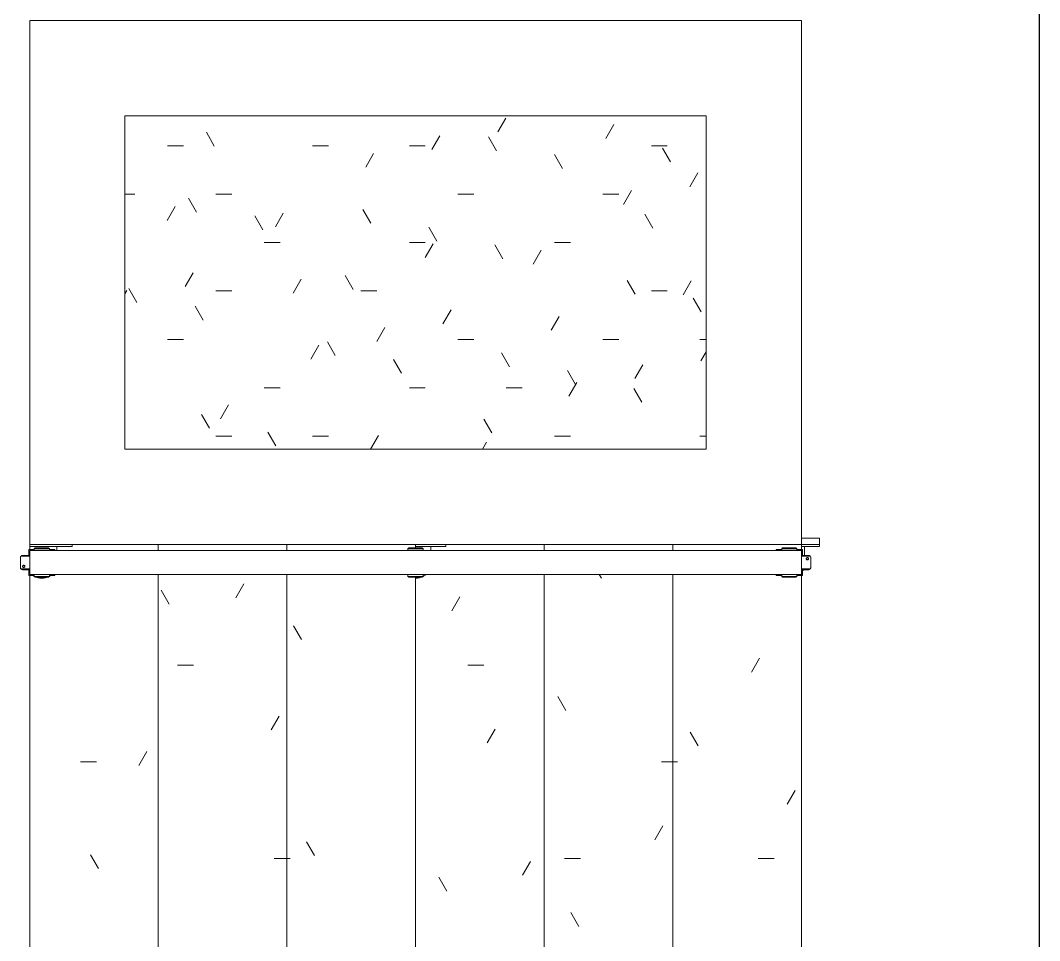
# Model space of a CAD drawing. Header units: millimetres. Extents: x -967280 to 3852, y 2833 to 1955156.
# Drawn here: x -915551 to -913411, y 640684 to 642616 of the extents above; entities that cross this region are included whole.
import ezdxf

# ---------------------------------------------------------------- set-up
doc = ezdxf.new("R2010")
doc.units = ezdxf.units.MM
doc.header["$LTSCALE"] = 1000
doc.linetypes.add('HRZN_Line-Ptrn-Dash', pattern=[4, 2, -2])
doc.linetypes.add('HRZN_Line-Ptrn-Sold', pattern=[9144001.0, 9144000.0, -1])
for name, color, linetype, lineweight in [('A-ELEV', 1, 'HRZN_Line-Ptrn-Sold', 13), ('A-FLOR-HRAL', 1, 'Continuous', 18), ('A-FLOR-PATT', 1, 'Continuous', 13), ('A-STAIR', 1, 'HRZN_Line-Ptrn-Sold', 13)]:
    doc.layers.add(name, color=color, linetype=linetype, lineweight=lineweight)
doc.layers.add('ARCH', color=8, linetype='Continuous')
pattern_1 = [(0, (5884, -35800), (812.8, 203.2), [33.528, -576.072, 33.528, -576.072, -3251.2]), (0, (5884, -35800), (812.8, 203.2), [-1219.2, 33.528, -1185.672, 33.528, -576.072, -1422.4]), (0, (5884, -35800), (812.8, 203.2), [-3048, 33.528, -372.872, 33.528, -982.472]), (120, (6188.8, -35698.4), (-582.3764, 602.30545), [33.528, -576.072, 33.528, -576.072, -3251.2]), (120, (6188.8, -35698.4), (-582.3764, 602.30545), [-1219.2, 33.528, -1185.672, 33.528, -576.072, -1422.4]), (120, (6188.8, -35698.4), (-582.3764, 602.30545), [-3048, 33.528, -372.872, 33.528, -982.472]), (240, (6290.4, -35292), (-230.4236, -805.50545), [33.528, -576.072, 33.528, -576.072, -3251.2]), (240, (6290.4, -35292), (-230.4236, -805.50545), [-1219.2, 33.528, -1185.672, 33.528, -576.072, -1422.4]), (240, (6290.4, -35292), (-230.4236, -805.50545), [-3048, 33.528, -372.872, 33.528, -982.472])]

# ---------------------------------------------------------------- blocks, each defined once
blk = doc.blocks.new('Railing - Fascia 2-3850210-GROUND FLOOR FFL_1_')
at = {"layer": 'A-FLOR-HRAL'}
for p, q in [((-13.4, 43.7), (-13.4, 25.4)), ((-10, 45), (10, 45)), ((10, 45), (5.1, 45)), ((13.4, 43.7), (13.4, 25.4)), ((33.6, 25.4), (33.6, 63.5)), ((38.1, 63.5), (33.6, 63.5)), ((38.1, 25.4), (38.1, 63.5)), ((50.8, 63.5), (38.1, 63.5)), ((38.1, 63.5), (38.1, 25.4)), ((50.8, 63.5), (50.8, 25.4)), ((-27.5, 27.5), (-27.5, 16)), ((-14.6, 27.5), (-27.5, 27.5)), ((-15, 25.4), (-15, 40)), ((33.6, 31.8), (14.7, 31.8)), ((27.5, 27.5), (14.7, 27.5)), ((15, 40), (15, 25.4)), ((27.5, 16), (27.5, 27.5)), ((-29, 16), (-31, 14)), ((-31, 14), (-31, -14)), ((-31, -14), (-31, 14)), ((-25.4, 16), (-29, 16)), ((-29, -16), (-29, 16)), ((29, 16), (25.4, 16)), ((31, 14), (29, 16)), ((29, -16), (29, 16)), ((31, 14), (31, 4.2)), ((31, -14), (31, 14)), ((31, 7.7), (31, -7.7)), ((31, -7.7), (31, 7.7)), ((31, 6.6), (31, -7.4)), ((31, 3.8), (31, 6.6)), ((31, 2.5), (31, 0)), ((31, 0), (31, -2.5)), ((-31, -14), (-29, -16)), ((-29, -16), (-25.4, -16)), ((-27.5, -16), (-27.5, -27.5)), ((25.4, -16), (29, -16)), ((27.5, -27.5), (27.5, -16)), ((29, -16), (31, -14)), ((31, -2.5), (29.7, -2.5)), ((31, -7.4), (31, -3.8)), ((31, -4.2), (31, -14)), ((-25.4, -27.5), (-27.5, -27.5)), ((27.5, -27.5), (25.4, -27.5))]:
    blk.add_line(p, q, dxfattribs=at)
blk.add_arc((0, 0), 33.1, 116.3285, 120.9227, dxfattribs=at)
for points, knots in [([(-15, 40), (-15, 40.1), (-15, 40.3), (-15, 40.5), (-15, 40.7), (-14.9, 40.9), (-14.9, 41), (-14.9, 41.2), (-14.8, 41.4), (-14.8, 41.5), (-14.7, 41.7), (-14.7, 41.8), (-14.6, 42), (-14.5, 42.1), (-14.4, 42.3), (-14.4, 42.4), (-14.3, 42.6), (-14.2, 42.7), (-14.1, 42.9), (-14, 43), (-13.9, 43.1), (-13.8, 43.3), (-13.6, 43.5), (-13.5, 43.6), (-13.4, 43.7)], [0, 0, 0, 0, 0.083333, 0.125, 0.166667, 0.208333, 0.25, 0.291667, 0.333333, 0.375, 0.416667, 0.458333, 0.5, 0.541667, 0.583333, 0.625, 0.666667, 0.708333, 0.75, 0.791667, 0.833333, 0.875, 0.916667, 1, 1, 1, 1]), ([(-13.4, 43.7), (-13.1, 43.9), (-12.6, 44.3), (-11.8, 44.7), (-11.1, 44.9), (-10.4, 45), (-10, 45)], [0, 0, 0, 0, 0.333333, 0.5, 0.666667, 1, 1, 1, 1]), ([(10, 45), (10.4, 45), (11.1, 44.9), (11.8, 44.7), (12.6, 44.3), (13.1, 43.9), (13.4, 43.7)], [0, 0, 0, 0, 0.333333, 0.5, 0.666667, 1, 1, 1, 1]), ([(13.4, 43.7), (13.5, 43.6), (13.7, 43.4), (13.8, 43.2), (14, 43), (14.1, 42.9), (14.2, 42.7), (14.3, 42.5), (14.4, 42.4), (14.5, 42.2), (14.6, 42), (14.7, 41.8), (14.7, 41.6), (14.8, 41.4), (14.8, 41.2), (14.9, 41), (14.9, 40.8), (15, 40.6), (15, 40.3), (15, 40.1), (15, 40)], [0, 0, 0, 0, 0.1, 0.15, 0.2, 0.25, 0.3, 0.35, 0.4, 0.45, 0.5, 0.55, 0.6, 0.65, 0.7, 0.75, 0.8, 0.85, 0.9, 1, 1, 1, 1]), ([(10.3, 38), (10.3, 38.3), (10.2, 38.9), (9.9, 39.5), (9.5, 39.9), (9.1, 40.3), (8.4, 40.5), (7.6, 40.5), (6.9, 40.3), (6.5, 39.9), (6, 39.5), (5.7, 38.9), (5.6, 38.3), (5.6, 38)], [0, 0, 0, 0, 0.111111, 0.222222, 0.277778, 0.333333, 0.444444, 0.555556, 0.666667, 0.722222, 0.777778, 0.888889, 1, 1, 1, 1]), ([(5.6, 38), (5.6, 37.7), (5.7, 37.1), (6, 36.5), (6.5, 36.1), (6.9, 35.7), (7.6, 35.5), (8.4, 35.5), (9.1, 35.7), (9.5, 36.1), (9.9, 36.5), (10.2, 37.1), (10.3, 37.7), (10.3, 38)], [0, 0, 0, 0, 0.111111, 0.222222, 0.277778, 0.333333, 0.444444, 0.555556, 0.666667, 0.722222, 0.777778, 0.888889, 1, 1, 1, 1])]:
    blk.add_open_spline(points, degree=3, knots=knots, dxfattribs=at)
for points in [[(6.5, 38), (6.5, 38.2), (6.6, 38.6), (6.7, 39), (6.8, 39.2)], [(6.8, 36.8), (6.7, 37), (6.6, 37.4), (6.5, 37.8), (6.5, 38)], [(6.8, 39.2), (7, 39.4), (7.2, 39.8), (7.8, 40.2), (8.5, 40.5), (9.2, 40.5), (9.6, 40.4), (9.9, 40.3)], [(8.5, 35.5), (8.3, 35.6), (7.8, 35.8), (7.2, 36.2), (7, 36.6), (6.8, 36.8)]]:
    blk.add_open_spline(points, degree=3, dxfattribs=at)
blk = doc.blocks.new('Railing - Fascia 2-V54-GROUND FLOOR FFL_1_')
at = {"layer": 'A-FLOR-HRAL'}
for p, q in [((33.6, -25.4), (33.6, 63.5)), ((38.1, 63.5), (33.6, 63.5)), ((-27.5, 27.5), (-27.5, 16)), ((-25.4, 27.5), (-27.5, 27.5)), ((33.6, 31.8), (25.4, 31.8)), ((27.5, 27.5), (25.4, 27.5)), ((27.5, 16), (27.5, 27.5)), ((-29, 16), (-31, 14)), ((-31, 14), (-31, -14)), ((-31, -14), (-31, 14)), ((-25.4, 16), (-29, 16)), ((-29, -16), (-29, 16)), ((29, 16), (25.4, 16)), ((31, 14), (29, 16)), ((29, -16), (29, 16)), ((31, 14), (31, 4.2)), ((31, -14), (31, 14)), ((31, 7.7), (31, -7.7)), ((31, -7.7), (31, 7.7)), ((31, 6.6), (31, -7.4)), ((31, 3.8), (31, 6.6)), ((31, 2.5), (31, 0)), ((31, 0), (31, -2.5)), ((-31, -14), (-29, -16)), ((-29, -16), (-25.4, -16)), ((-27.5, -16.3), (-27.5, -27.5)), ((25.4, -16), (29, -16)), ((27.5, -27.5), (27.5, -16.3)), ((29, -16), (31, -14)), ((31, -2.5), (29.7, -2.5)), ((31, -7.4), (31, -3.8)), ((31, -4.2), (31, -14)), ((-14.7, -27.5), (-27.5, -27.5)), ((-15, -40), (-15, -25.4)), ((-13.4, -25.4), (-13.4, -43.7)), ((13.4, -25.4), (13.4, -43.7)), ((27.5, -27.5), (14.6, -27.5)), ((15, -25.4), (15, -40)), ((-5.1, -45), (-10, -45)), ((-10, -45), (10, -45))]:
    blk.add_line(p, q, dxfattribs=at)
for start, end in [(151.5731, 208.4269), (146.8198, 150.4613), (209.4716, 213.1802)]:
    blk.add_arc((0, 0), 33.1, start, end, dxfattribs=at)
for points, knots in [([(-13.4, -43.7), (-13.5, -43.6), (-13.7, -43.4), (-13.8, -43.2), (-14, -43), (-14.1, -42.9), (-14.2, -42.7), (-14.3, -42.5), (-14.4, -42.4), (-14.5, -42.2), (-14.6, -42), (-14.7, -41.8), (-14.7, -41.6), (-14.8, -41.4), (-14.8, -41.2), (-14.9, -41), (-14.9, -40.8), (-15, -40.6), (-15, -40.3), (-15, -40.1), (-15, -40)], [0, 0, 0, 0, 0.1, 0.15, 0.2, 0.25, 0.3, 0.35, 0.4, 0.45, 0.5, 0.55, 0.6, 0.65, 0.7, 0.75, 0.8, 0.85, 0.9, 1, 1, 1, 1]), ([(-5.6, -38), (-5.6, -37.7), (-5.7, -37.1), (-6.1, -36.5), (-6.5, -36.1), (-6.9, -35.7), (-7.6, -35.5), (-8.4, -35.5), (-9.1, -35.7), (-9.5, -36.1), (-9.9, -36.5), (-10.2, -37.1), (-10.3, -37.7), (-10.3, -38)], [0, 0, 0, 0, 0.111111, 0.222222, 0.277778, 0.333333, 0.444444, 0.555556, 0.666667, 0.722222, 0.777778, 0.888889, 1, 1, 1, 1]), ([(-10.3, -38), (-10.3, -38.3), (-10.2, -38.9), (-9.9, -39.5), (-9.5, -39.9), (-9.1, -40.3), (-8.4, -40.5), (-7.6, -40.5), (-6.9, -40.3), (-6.5, -39.9), (-6.1, -39.5), (-5.7, -38.9), (-5.6, -38.3), (-5.6, -38)], [0, 0, 0, 0, 0.111111, 0.222222, 0.277778, 0.333333, 0.444444, 0.555556, 0.666667, 0.722222, 0.777778, 0.888889, 1, 1, 1, 1]), ([(15, -40), (15, -40.1), (15, -40.3), (15, -40.5), (15, -40.7), (14.9, -40.9), (14.9, -41), (14.9, -41.2), (14.8, -41.4), (14.8, -41.5), (14.7, -41.7), (14.7, -41.8), (14.6, -42), (14.5, -42.1), (14.4, -42.3), (14.4, -42.4), (14.3, -42.6), (14.2, -42.7), (14.1, -42.9), (14, -43), (13.9, -43.1), (13.8, -43.3), (13.6, -43.5), (13.5, -43.6), (13.4, -43.7)], [0, 0, 0, 0, 0.083333, 0.125, 0.166667, 0.208333, 0.25, 0.291667, 0.333333, 0.375, 0.416667, 0.458333, 0.5, 0.541667, 0.583333, 0.625, 0.666667, 0.708333, 0.75, 0.791667, 0.833333, 0.875, 0.916667, 1, 1, 1, 1]), ([(-10, -45), (-10.4, -45), (-11.1, -44.9), (-11.8, -44.7), (-12.6, -44.3), (-13.1, -43.9), (-13.4, -43.7)], [0, 0, 0, 0, 0.333333, 0.5, 0.666667, 1, 1, 1, 1]), ([(13.4, -43.7), (13.1, -43.9), (12.6, -44.3), (11.8, -44.7), (11.1, -44.9), (10.4, -45), (10, -45)], [0, 0, 0, 0, 0.333333, 0.5, 0.666667, 1, 1, 1, 1])]:
    blk.add_open_spline(points, degree=3, knots=knots, dxfattribs=at)
for points in [[(-6.8, -39.2), (-7, -39.4), (-7.2, -39.8), (-7.8, -40.2), (-8.5, -40.5), (-9.2, -40.5), (-9.6, -40.4), (-9.9, -40.3)], [(-8.5, -35.5), (-8.3, -35.6), (-7.8, -35.8), (-7.2, -36.2), (-7, -36.6), (-6.8, -36.8)], [(-6.8, -36.8), (-6.7, -37), (-6.6, -37.4), (-6.5, -37.8), (-6.5, -38)], [(-6.5, -38), (-6.5, -38.2), (-6.6, -38.6), (-6.7, -39), (-6.8, -39.2)]]:
    blk.add_open_spline(points, degree=3, dxfattribs=at)
blk = doc.blocks.new('Railing - Fascia 2-3846644-GROUND FLOOR FFL_1_')
at = {"layer": 'A-FLOR-HRAL'}
for p, q in [((33.6, 0), (33.6, 63.5)), ((38.1, 63.5), (33.6, 63.5)), ((33.6, 31.8), (25.4, 31.8)), ((-29, 16), (-31, 14)), ((-31, 14), (-31, -14)), ((-31, -14), (-31, 14)), ((-25.4, 16), (-29, 16)), ((-29, -16), (-29, 16)), ((29, 16), (25.4, 16)), ((31, 14), (29, 16)), ((29, -16), (29, 16)), ((31, 14), (31, 4.2)), ((31, -14), (31, 14)), ((31, 7.7), (31, -7.7)), ((31, -7.7), (31, 7.7)), ((31, 6.6), (31, -7.4)), ((31, 3.8), (31, 6.6)), ((31, 2.5), (31, 0)), ((31, 0), (31, -2.5)), ((-31, -14), (-29, -16)), ((-29, -16), (-25.4, -16)), ((25.4, -16), (29, -16)), ((29, -16), (31, -14)), ((31, -2.5), (29.7, -2.5)), ((31, -7.4), (31, -3.8)), ((31, -4.2), (31, -14))]:
    blk.add_line(p, q, dxfattribs=at)
for start, end in [(151.5731, 180), (140.7438, 150.4613)]:
    blk.add_arc((0, 0), 33.1, start, end, dxfattribs=at)
blk = doc.blocks.new('Railing - Railing-3846608-GROUND FLOOR FFL_1_')
at = {"extrusion": (0, 0, -1), "zscale": -1, "rotation": 90.00000000000017}
for name, p in [('Railing - Fascia 2-3850210-GROUND FLOOR FFL_1_', (-47025.6, 14161.9)), ('Railing - Fascia 2-V54-GROUND FLOOR FFL_1_', (-45456.4, 14161.9)), ('Railing - Fascia 2-3846644-GROUND FLOOR FFL_1_', (-46241, 14161.9))]:
    blk.add_blockref(name, p, dxfattribs=at)
blk = doc.blocks.new('Top Rail Type - Top Rail_Internal_-3846618-GROUND FLOOR FFL_1_')
at = {"layer": 'A-STAIR', "linetype": 'Continuous'}
for p, q in [((47051, 14187.3), (45431, 14187.3)), ((45431, 14136.5), (47051, 14136.5))]:
    blk.add_line(p, q, dxfattribs=at)
at = {"layer": 'A-STAIR', "linetype": 'Continuous', "flags": 128}
for points in [[(45431, 14159.9), (45431, 14161.9), (45431, 14163.1)], [(47051, 14163.1), (47051, 14161.9), (47051, 14159.9)]]:
    blk.add_lwpolyline(points, dxfattribs=at)
blk = doc.blocks.new('Top Rail Type - Top Rail_Internal_-V66-GROUND FLOOR FFL_1_')
at = {"layer": 'A-STAIR', "linetype": 'Continuous'}
for p, q in [((45431, 14136.5), (45431, 14187.3)), ((47051, 14187.3), (45431, 14187.3)), ((47051, 14162.9), (47051, 14187.3)), ((47051, 14136.5), (47051, 14161.9)), ((47051, 14136.5), (45431, 14136.5))]:
    blk.add_line(p, q, dxfattribs=at)
blk = doc.blocks.new('A$C1e5dc022')
at = {"layer": 'A-STAIR', "linetype": 'Continuous'}
h = blk.add_hatch(dxfattribs=at)
h.set_pattern_fill('FP_15', color=4, style=0, pattern_type=2)
h.set_pattern_definition(pattern_1)
h.paths.add_polyline_path([(51403.9, -23400), (51585, -23400), (51585, -23387.3), (51372.1, -23387.3), (51372.1, -23395.5), (51403.9, -23395.5)])
h.paths.add_polyline_path([(51544.1, -23336.5), (51585, -23336.5), (51585, -21663.5), (51367.9, -21663.5), (51367.9, -21665.6), (51358.4, -21665.6), (51352.7, -21668.5), (51348.8, -21670.1), (51340.4, -21671.2), (51327.9, -21668.4), (51322.4, -21665.6), (51315, -21665.6), (51315, -23334.4), (51323.4, -23333.7), (51328.1, -23331.5), (51332, -23329.9), (51340.4, -23328.8), (51352.8, -23331.6), (51361.2, -23334.4), (51367.9, -23334.4), (51367.9, -23336.5), (51397, -23336.5)])
h.paths.add_polyline_path([(51380.5, -21612.7), (51585, -21612.7), (51585, -21600), (51403.9, -21600), (51403.9, -21604.5), (51372.1, -21604.5), (51372.1, -21612.7)])
h = blk.add_hatch(dxfattribs=at)
h.set_pattern_fill('FP_16', color=4, style=0, pattern_type=2)
h.set_pattern_definition(pattern_1)
h.paths.add_polyline_path([(51585, -23400), (51855, -23400), (51855, -23387.3), (51585, -23387.3)])
h.paths.add_polyline_path([(51838.3, -23336.5), (51855, -23336.5), (51855, -21663.5), (51585, -21663.5), (51585, -23336.5)])
h.paths.add_polyline_path([(51838.3, -21612.7), (51855, -21612.7), (51855, -21600), (51585, -21600), (51585, -21612.7)])
h = blk.add_hatch(dxfattribs=at)
h.set_pattern_fill('FP_15', color=4, style=0, pattern_type=2)
h.set_pattern_definition(pattern_1)
h.paths.add_polyline_path([(51855, -23400), (52125, -23400), (52124.8, -23392.9), (52121.1, -23392), (52119.8, -23392.3), (52118.6, -23392.1), (52117.1, -23391.9), (52116.5, -23392.4), (52111.3, -23390.9), (52109, -23390.9), (52109, -23387.3), (51855, -23387.3), (51855, -23390.9)])
h.paths.add_polyline_path([(51855, -23336.5), (52109, -23336.5), (52109.4, -23332.9), (52115.4, -23332), (52117, -23332), (52117.7, -23332.3), (52119.6, -23332.2), (52120, -23332.5), (52122.4, -23331.9), (52123.1, -23332.2), (52125, -23330.9), (52124.8, -21669), (52122.4, -21668.1), (52121.3, -21668.4), (52119.8, -21668.5), (52118.6, -21668.3), (52117.1, -21668.1), (52116.5, -21668.6), (52111.3, -21667.1), (52109, -21667.1), (52109, -21663.5), (51855, -21663.5), (51855, -23111)])
h.paths.add_polyline_path([(52109, -21612.7), (52109.4, -21609.1), (52115.4, -21608.2), (52117, -21608.2), (52117.7, -21608.5), (52119.7, -21608.1), (52120.4, -21608.4), (52123.1, -21607.1), (52125, -21607.1), (52124.2, -21600), (51855, -21600), (51855, -21612.7), (52058.9, -21612.7)])
h = blk.add_hatch(dxfattribs=at)
h.set_pattern_fill('FP_15', color=4, style=0, pattern_type=2)
h.set_pattern_definition(pattern_1)
h.paths.add_polyline_path([(52188.5, -23400), (52395, -23400), (52395, -23387.3), (52156.7, -23387.3), (52156.7, -23395.5), (52188.5, -23395.5)])
h.paths.add_polyline_path([(52395, -23336.5), (52395, -21663.5), (52145.8, -21663.5), (52137.3, -21668.5), (52132.5, -21670.2), (52125, -21671.2), (52125, -23328.8), (52137.4, -23331.6), (52141.3, -23333.1), (52147, -23336.5), (52279.6, -23336.5)])
h.paths.add_polyline_path([(52165.1, -21612.7), (52395, -21612.7), (52395, -21600), (52188.5, -21600), (52188.5, -21604.5), (52156.7, -21604.5), (52156.7, -21612.7)])
h = blk.add_hatch(dxfattribs=at)
h.set_pattern_fill('FP_16', color=4, style=0, pattern_type=2)
h.set_pattern_definition(pattern_1)
h.paths.add_polyline_path([(52665, -23400), (52665, -23387.3), (52395, -23387.3), (52395, -23400), (52426.7, -23400)])
h.paths.add_polyline_path([(52395, -23336.5), (52665, -23336.5), (52665, -21663.5), (52395, -21663.5), (52395, -23111)])
h.paths.add_polyline_path([(52426.7, -21612.7), (52665, -21612.7), (52665, -21600), (52395, -21600), (52395, -21612.7)])
h = blk.add_hatch(dxfattribs=at)
h.set_pattern_fill('FP_13', color=4, style=0, pattern_type=2)
h.set_pattern_definition(pattern_1)
h.paths.add_polyline_path([(52665, -23400), (52935, -23400), (52935, -23389.4), (52925.6, -23389.4), (52925.2, -23390.9), (52920.2, -23391.9), (52919.2, -23392.5), (52917.5, -23391.9), (52916.9, -23392.8), (52914.9, -23391.9), (52914.6, -23392.9), (52913.3, -23392.9), (52905.7, -23392), (52904.4, -23392.3), (52903.2, -23392.1), (52901.7, -23391.9), (52901.1, -23392.4), (52895.9, -23390.9), (52893.6, -23390.9), (52893.6, -23389.4), (52882.1, -23389.4), (52882.1, -23387.3), (52665, -23387.3)])
h.paths.add_polyline_path([(52665, -23336.5), (52882.1, -23336.5), (52882.1, -23334.4), (52893.6, -23334.4), (52894, -23332.9), (52900, -23332), (52901.7, -23331.9), (52902.3, -23332.3), (52904.2, -23332.2), (52904.6, -23332.5), (52907, -23331.9), (52907.7, -23332.2), (52909.6, -23330.9), (52909.6, -23332.9), (52912.2, -23331.9), (52913.3, -23332.1), (52914.9, -23331.9), (52916, -23332.1), (52917.5, -23331.9), (52918.1, -23332.9), (52920.2, -23331.9), (52922.1, -23332.9), (52925.6, -23332.9), (52925.6, -23334.4), (52935, -23334.4), (52935, -21665.6), (52925.6, -21665.6), (52925.2, -21667.1), (52920.2, -21668.1), (52919.2, -21668.7), (52917.5, -21668.1), (52916.9, -21669), (52914.9, -21668.1), (52914.6, -21669.1), (52912.2, -21668.1), (52911.5, -21668.6), (52909.6, -21667.1), (52909.4, -21669), (52907, -21668.1), (52905.9, -21668.4), (52904.4, -21668.5), (52903.2, -21668.3), (52901.7, -21668.1), (52901.1, -21668.6), (52895.9, -21667.1), (52893.6, -21667.1), (52893.6, -21665.6), (52882.1, -21665.6), (52882.1, -21663.5), (52665, -21663.5), (52665, -23111)])
h.paths.add_polyline_path([(52665, -21612.7), (52882.1, -21612.7), (52882.1, -21610.6), (52893.6, -21610.6), (52894, -21609.1), (52900, -21608.2), (52901.7, -21608.1), (52902.3, -21608.5), (52904.3, -21608.1), (52905, -21608.4), (52907.7, -21607.1), (52914.9, -21608.1), (52916, -21608.3), (52917.5, -21608.1), (52918.1, -21609.1), (52920.2, -21608.1), (52922.1, -21609.1), (52925.6, -21609.1), (52925.6, -21610.6), (52935, -21610.6), (52935, -21600), (52665, -21600)])
at = {"layer": 'A-ELEV', "color": 4}
for p, q in [((51315, -20500), (52935, -20500)), ((51315, -21600), (51315, -20500)), ((52935, -20500), (52935, -24500)), ((52735, -20700), (51515, -20700)), ((51515, -20700), (51515, -21400)), ((52735, -21400), (52735, -20700)), ((51515, -21400), (52735, -21400)), ((52935, -21600), (51315, -21600))]:
    blk.add_line(p, q, dxfattribs=at)
at = {"layer": 'A-FLOR-PATT', "color": 4, "lineweight": 30}
blk.add_line((53435, -45000), (53435, 0), dxfattribs=at)
at = {"layer": 'A-FLOR-PATT', "color": 4, "linetype": 'Continuous'}
for p, q in [((52314.6, -20705), (52297.8, -20734)), ((52541.4, -20718.6), (52524.6, -20747.6)), ((51702.5, -20763.7), (51685.8, -20734.6)), ((52175.8, -20742.2), (52159.1, -20771.2)), ((52294.9, -20773.6), (52278.1, -20744.6)), ((51604, -20763.2), (51637.5, -20763.2)), ((51908.8, -20763.2), (51942.3, -20763.2)), ((52112, -20763.2), (52145.5, -20763.2)), ((52620, -20763.2), (52653.5, -20763.2)), ((52660.4, -20797.2), (52643.7, -20768.2)), ((52037, -20779.4), (52020.3, -20808.4)), ((52433.7, -20810.8), (52416.9, -20781.8)), ((52717.4, -20820.2), (52700.6, -20849.2)), ((52578.6, -20857.4), (52561.8, -20886.4)), ((51515, -20864.8), (51535.9, -20864.8)), ((51665.3, -20902.4), (51648.6, -20873.4)), ((51705.6, -20864.8), (51739.1, -20864.8)), ((52213.6, -20864.8), (52247.1, -20864.8)), ((52518.4, -20864.8), (52551.9, -20864.8)), ((51620.7, -20890.9), (51603.9, -20920)), ((52030.9, -20926), (52014.1, -20897)), ((51804.1, -20939.6), (51787.4, -20910.6)), ((51847.4, -20904.5), (51830.7, -20933.6)), ((52623.2, -20936), (52606.5, -20906.9)), ((52169.7, -20963.2), (52152.9, -20934.2)), ((51807.2, -20966.4), (51840.7, -20966.4)), ((52112, -20966.4), (52145.5, -20966.4)), ((52416.8, -20966.4), (52450.3, -20966.4)), ((52162.2, -20968.9), (52145.4, -20998)), ((52308.5, -21000.4), (52291.7, -20971.4)), ((52389, -20982.6), (52372.2, -21011.6)), ((51657.9, -21029.7), (51641.1, -21058.7)), ((51884.6, -21043.3), (51867.9, -21072.4)), ((51993.7, -21064.8), (51977, -21035.8)), ((52586.1, -21074.8), (52569.3, -21045.7)), ((52703.7, -21047), (52687, -21076)), ((51519.1, -21066.9), (51515, -21073.9)), ((51540.2, -21092), (51523.4, -21063)), ((51705.6, -21068), (51739.1, -21068)), ((52010.4, -21068), (52043.9, -21068)), ((52620, -21068), (52653.5, -21068)), ((52724.8, -21112), (52708.1, -21082.9)), ((51679, -21129.2), (51662.2, -21100.2)), ((52199.4, -21107.7), (52182.6, -21136.8)), ((52426.2, -21121.3), (52409.4, -21150.4)), ((52060.6, -21144.9), (52043.8, -21174)), ((51604, -21169.6), (51637.5, -21169.6)), ((51956.5, -21203.6), (51939.8, -21174.6)), ((52213.6, -21169.6), (52247.1, -21169.6)), ((52518.4, -21169.6), (52551.9, -21169.6)), ((52721.6, -21169.6), (52735, -21169.6)), ((51921.8, -21182.1), (51905.1, -21211.1)), ((52322.1, -21227.2), (52305.3, -21198.1)), ((52735, -21196), (52724.2, -21214.8)), ((52095.3, -21240.8), (52078.6, -21211.7)), ((52602.1, -21222.9), (52585.4, -21252)), ((52460.9, -21264.4), (52444.1, -21235.3)), ((52463.4, -21260.1), (52446.6, -21289.2)), ((51807.2, -21271.2), (51840.7, -21271.2)), ((52112, -21271.2), (52145.5, -21271.2)), ((52315.2, -21271.2), (52348.7, -21271.2)), ((52599.7, -21301.5), (52582.9, -21272.5)), ((51732.2, -21307.3), (51715.5, -21336.3)), ((51692.6, -21356), (51675.8, -21327)), ((52284.9, -21366), (52268.1, -21336.9)), ((51705.6, -21372.8), (51739.1, -21372.8)), ((51831.4, -21393.2), (51814.6, -21364.1)), ((51908.8, -21372.8), (51942.3, -21372.8)), ((52047, -21371.7), (52030.7, -21400)), ((52416.8, -21372.8), (52450.3, -21372.8)), ((52721.6, -21372.8), (52735, -21372.8)), ((52273.8, -21385.3), (52265.3, -21400))]:
    blk.add_line(p, q, dxfattribs=at)
at = {"layer": 'A-STAIR', "color": 4}
for p, q in [((51315, -21610.6), (51315, -21600)), ((51585, -21612.7), (51585, -21600)), ((51855, -21612.7), (51855, -21600)), ((52125, -21607.1), (52125, -21600)), ((52395, -21612.7), (52395, -21600)), ((52665, -21612.7), (52665, -21600)), ((53435, -21610.6), (53435, -21600)), ((51315, -24500), (51315, -21665.6)), ((51585, -23408.8), (51585, -21663.5)), ((51855, -23408.8), (51855, -21663.5)), ((52125, -23408.8), (52125, -21669.1)), ((52395, -23408.8), (52395, -21663.5)), ((52665, -23408.8), (52665, -21663.5)), ((53435, -23334.4), (53435, -21665.6))]:
    blk.add_line(p, q, dxfattribs=at)
at = {"layer": 'A-STAIR', "color": 4, "linetype": 'HRZN_Line-Ptrn-Dash'}
for p, q in [((51585, -21612.7), (51585, -21600)), ((51855, -21612.7), (51855, -21600)), ((52125, -21607.1), (52125, -21600)), ((52395, -21612.7), (52395, -21600)), ((52665, -21612.7), (52665, -21600)), ((53435, -21610.6), (53435, -21600)), ((51585, -23336.5), (51585, -21663.5)), ((51855, -23336.5), (51855, -21663.5)), ((52125, -23330.9), (52125, -21669.1)), ((52395, -23336.5), (52395, -21663.5)), ((52665, -23336.5), (52665, -21663.5)), ((53435, -23334.4), (53435, -21665.6))]:
    blk.add_line(p, q, dxfattribs=at)
at = {"layer": 'A-STAIR', "color": 4, "linetype": 'Continuous'}
for p, q in [((51315, -21663.5), (51315, -21612.7)), ((52935, -21612.7), (51315, -21612.7)), ((51315, -21663.5), (51315, -21612.7)), ((52935, -21612.7), (51315, -21612.7)), ((51315, -21663.5), (51315, -21612.7)), ((52935, -21612.7), (51315, -21612.7)), ((51315, -21663.5), (51315, -21612.7)), ((52935, -21612.7), (51315, -21612.7)), ((51315, -21663.5), (51315, -21612.7)), ((52935, -21612.7), (51315, -21612.7)), ((52935, -21612.7), (51315, -21612.7)), ((52935, -21612.7), (51315, -21612.7)), ((52935, -21612.7), (51315, -21612.7)), ((52935, -21612.7), (51315, -21612.7)), ((52935, -21637.1), (52935, -21612.7)), ((52935, -21637.1), (52935, -21612.7)), ((52935, -21637.1), (52935, -21612.7)), ((52935, -21637.1), (52935, -21612.7)), ((52935, -21637.1), (52935, -21612.7)), ((52935, -21663.5), (52935, -21638.1)), ((52935, -21663.5), (52935, -21638.1)), ((52935, -21663.5), (52935, -21638.1)), ((52935, -21663.5), (52935, -21638.1)), ((52935, -21663.5), (52935, -21638.1)), ((52935, -21663.5), (51315, -21663.5)), ((52935, -21663.5), (51315, -21663.5)), ((52935, -21663.5), (51315, -21663.5)), ((52935, -21663.5), (51315, -21663.5)), ((52935, -21663.5), (51315, -21663.5)), ((51315, -21663.5), (52935, -21663.5)), ((51315, -21663.5), (52935, -21663.5)), ((51315, -21663.5), (52935, -21663.5)), ((51315, -21663.5), (52935, -21663.5))]:
    blk.add_line(p, q, dxfattribs=at)
at = {"layer": 'A-STAIR', "color": 4, "linetype": 'Continuous', "flags": 128}
for points in [[(51315, -21640.1), (51315, -21638.1), (51315, -21636.9)], [(51315, -21640.1), (51315, -21638.1), (51315, -21636.9)], [(51315, -21640.1), (51315, -21638.1), (51315, -21636.9)], [(51315, -21640.1), (51315, -21638.1), (51315, -21636.9)], [(52935, -21636.9), (52935, -21638.1), (52935, -21640.1)], [(52935, -21636.9), (52935, -21638.1), (52935, -21640.1)], [(52935, -21636.9), (52935, -21638.1), (52935, -21640.1)], [(52935, -21636.9), (52935, -21638.1), (52935, -21640.1)]]:
    blk.add_lwpolyline(points, dxfattribs=at)
at = {"layer": 'A-STAIR', "color": 4, "linetype": 'Continuous', "lineweight": 18}
blk.add_blockref('Railing - Railing-3846608-GROUND FLOOR FFL_1_', (5884, -35800), dxfattribs=at)
at = {"layer": 'A-STAIR', "color": 4, "linetype": 'Continuous'}
for name in ['Top Rail Type - Top Rail_Internal_-3846618-GROUND FLOOR FFL_1_', 'Top Rail Type - Top Rail_Internal_-V66-GROUND FLOOR FFL_1_']:
    blk.add_blockref(name, (5884, -35800), dxfattribs=at)

msp = doc.modelspace()

# ---------------------------------------------------------------- block references
at = {"layer": 'ARCH', "lineweight": 106, "ltscale": 30}
msp.add_blockref('A$C1e5dc022', (-966846.1, 663116.2), dxfattribs=at)

doc.saveas('drawing.dxf')
